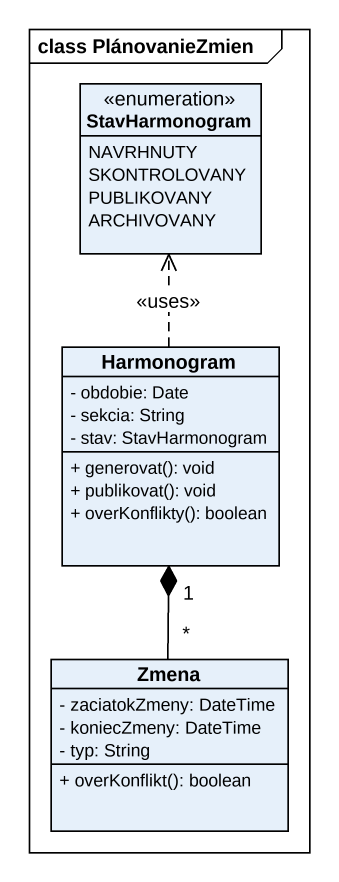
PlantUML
@startuml
mainframe class PlánovanieZmien
hide circle
hide empty members
skinparam classAttributeIconSize 0
enum StavHarmonogram {
  NAVRHNUTY
  SKONTROLOVANY
  PUBLIKOVANY
  ARCHIVOVANY
}
class Harmonogram {
  - obdobie: Date
  - sekcia: String
  - stav: StavHarmonogram
  + generovat(): void
  + publikovat(): void
  + overKonflikty(): boolean
}
class Zmena {
  - zaciatokZmeny: DateTime
  - koniecZmeny: DateTime
  - typ: String
  + overKonflikt(): boolean
}
Harmonogram .up.> StavHarmonogram : <<uses>>
Zmena "*" -up-* "1" Harmonogram
@enduml
